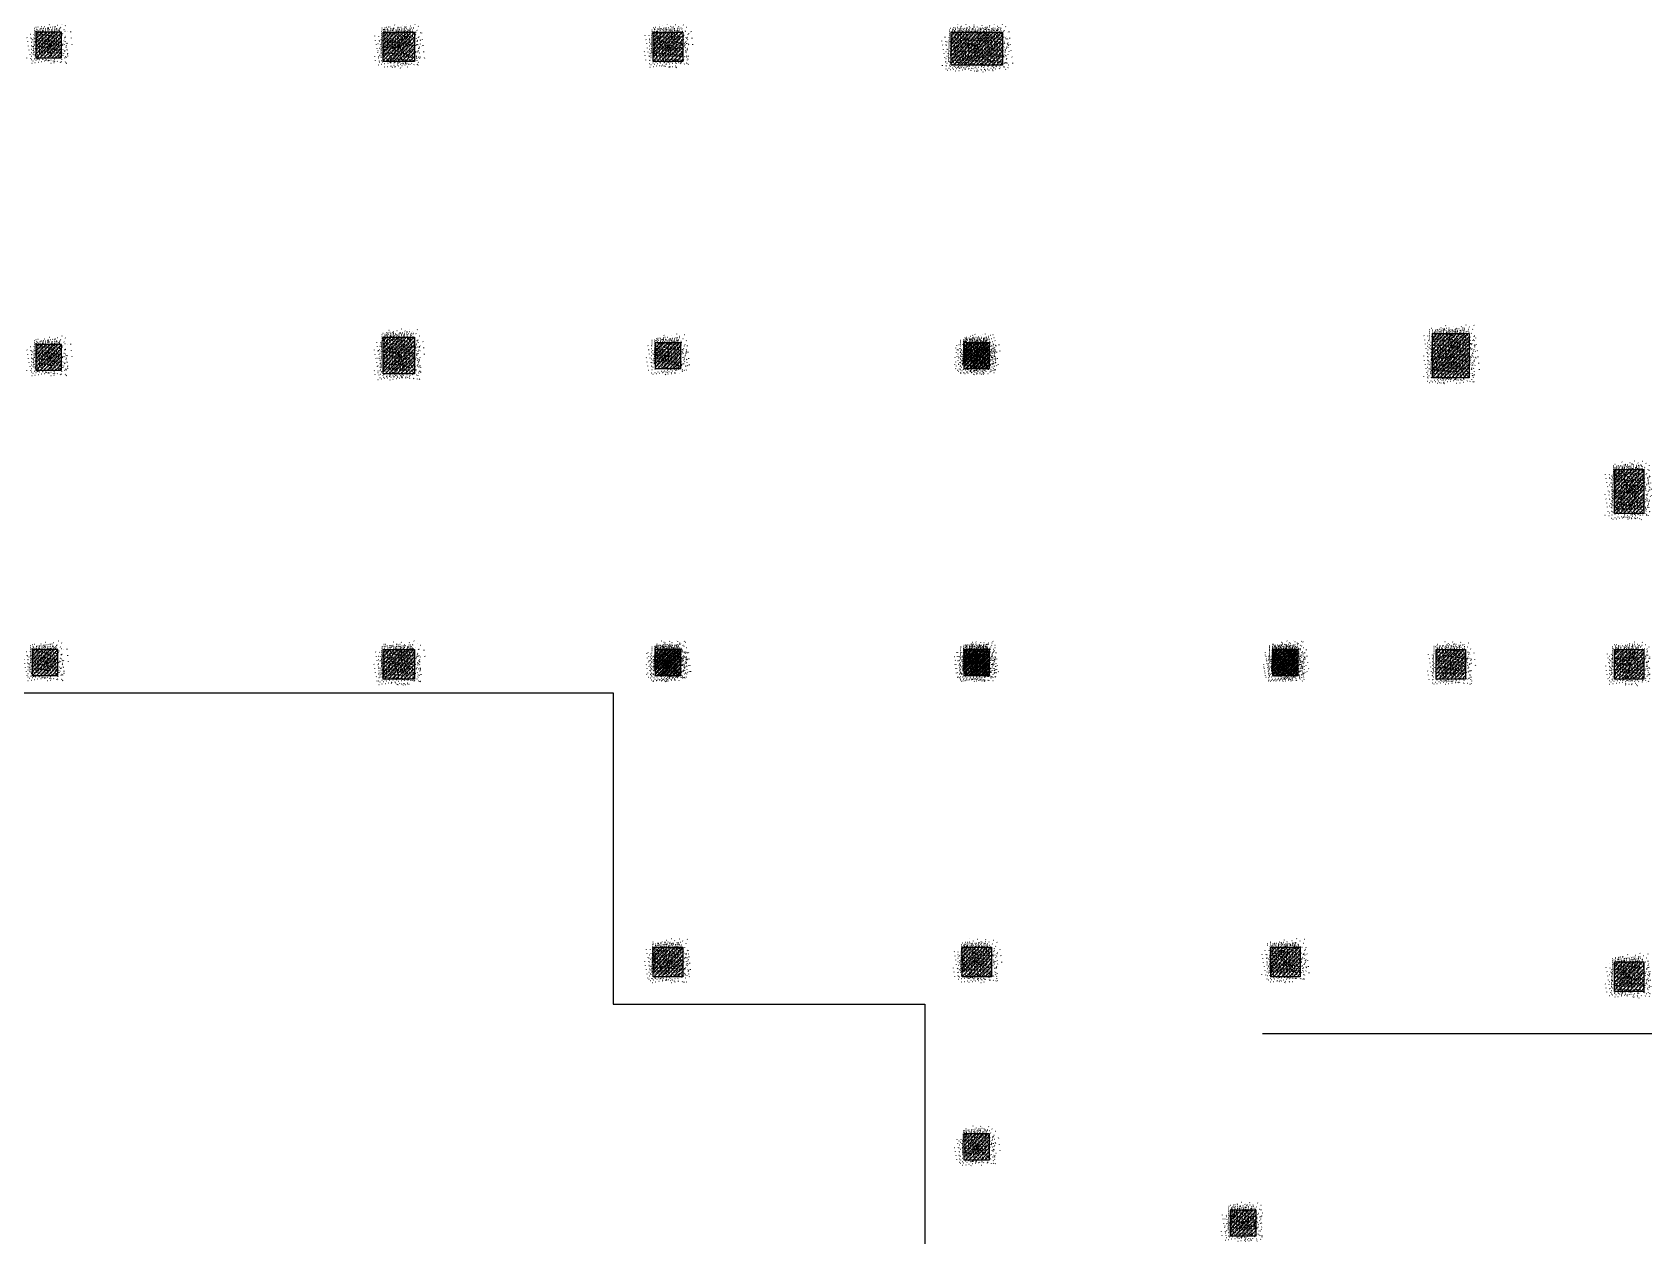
# Model space of a CAD drawing. Header units: inches. Extents: x 600420258 to 600616080, y 3473199424 to 3473292379.
# Drawn here: x 600422186 to 600466036, y 3473220268 to 3473253018 of the extents above; entities that cross this region are included whole.
import ezdxf
from ezdxf.xclip import XClip

# ---------------------------------------------------------------- set-up
doc = ezdxf.new("R2010")
doc.units = ezdxf.units.IN
doc.header["$MEASUREMENT"] = 0
doc.header["$XCLIPFRAME"] = 2
for name, color, linetype in [('SX-MALL-WALL-L-1F~2F$0$S-COLU', 30, 'Continuous'), ('SX-MALL-WALL-L-1F~2F$0$S-PATT-WALL', 83, 'Continuous'), ('SX-MALL-WALL-L-1F~2F$0$单形心', 4, 'Continuous')]:
    doc.layers.add(name, color=color, linetype=linetype)
pattern_1 = [(24.56816131876918, (600332848.5159376, 3473133887.589986), (-31.18316060756021, 68.21004687377882), []), (29.56816131876925, (600332848.5159376, 3473133887.589986), (97.53445422577846, -46.37920049590846), [11.24999999999976, -123.7499999999981]), (334.5681613187692, (600332848.5159376, 3473133887.589986), (19.8843977583576, 112.9961142864107), [8.999999999999757, -98.99999999999805]), (80.01956131876923, (600332856.6438087, 3473133883.725054), (117.4189029535321, 66.61682170576017), [9.5610285, -105.1713168]), (25.75236131876918, (600332858.9887226, 3473133915.702631), (141.3476152674957, -79.15081590010527), [16.87499999999999, -185.6249999999999]), (76.20376131876925, (600332870.7676862, 3473133909.106722), (182.3878362713222, 87.98253900728308), [14.3415432, -157.75695]), (330.7523613187692, (600332858.9887226, 3473133915.702631), (182.3877676118969, 87.98268144025063), [13.5, -148.4999999999999]), (0.5681613187692685, (600332870.4268485, 3473133903.438077), (62.82047321120105, -87.84980446922418), [11.25, -123.75]), (305.5681613187692, (600332870.4268485, 3473133903.438077), (72.17288940056437, 89.18848105901375), [8.999999999999998, -98.99999999999999]), (51.01956131876926, (600332875.6618834, 3473133896.117257), (134.9933625470349, 1.33857134020591), [9.5610285, -105.1713168]), (17.06816131876921, (600332848.5159376, 3473133887.589986), (19.14085714793764, 46.1558949392409), [0.7499999999999999, -97.79999999999998, 0.7499999999999999, -100.5, 0.7499999999999999, -99.37499999999999]), (347.0681613187692, (600332848.5159376, 3473133887.589986), (57.63084699394109, 41.66442757030211), [0.7499999999999999, -57.29999999999999, 0.7499999999999999, -95.54999999999998, 0.7499999999999999, -37.87499999999999]), (307.0681613187692, (600332817.170339, 3473133899.267141), (73.85474001336533, -31.12342331039777), [0.7499999999999849, -37.49999999999903, 0.7499999999999849, -116.9999999999981, 0.7499999999999849, -155.2499999999961]), (297.0681613187692, (600332803.1140169, 3473133904.503534), (87.2164167648191, -16.46683781742514), [0.7499999999999999, -48.74999999999999, 0.7499999999999999, -77.69999999999997, 0.7499999999999999, -110.25])]
pattern_2 = [(24.56816131876918, (600332865.970579, 3473133934.444394), (-31.18316060756021, 68.21004687377882), []), (29.56816131876925, (600332865.970579, 3473133934.444394), (97.53445422577846, -46.37920049590846), [11.24999999999975, -123.749999999998]), (334.5681613187692, (600332865.970579, 3473133934.444394), (19.8843977583576, 112.9961142864107), [8.999999999999755, -98.99999999999804]), (80.01956131876923, (600332874.0984502, 3473133930.579462), (117.4189029535321, 66.61682170576017), [9.5610285, -105.1713168]), (25.75236131876918, (600332876.443364, 3473133962.557038), (141.3476152674957, -79.15081590010527), [16.87499999999999, -185.6249999999999]), (76.20376131876925, (600332888.2223277, 3473133955.96113), (182.3878362713222, 87.98253900728308), [14.3415432, -157.75695]), (330.7523613187692, (600332876.443364, 3473133962.557038), (182.3877676118969, 87.98268144025063), [13.5, -148.4999999999999]), (0.5681613187692685, (600332887.88149, 3473133950.292485), (62.82047321120105, -87.84980446922418), [11.25, -123.75]), (305.5681613187692, (600332887.88149, 3473133950.292485), (72.17288940056437, 89.18848105901375), [8.999999999999998, -98.99999999999999]), (51.01956131876926, (600332893.1165248, 3473133942.971665), (134.9933625470349, 1.33857134020591), [9.5610285, -105.1713168]), (17.06816131876921, (600332865.970579, 3473133934.444394), (19.14085714793764, 46.1558949392409), [0.7499999999999999, -97.79999999999998, 0.7499999999999999, -100.5, 0.7499999999999999, -99.37499999999999]), (347.0681613187692, (600332865.970579, 3473133934.444394), (57.63084699394109, 41.66442757030211), [0.7499999999999999, -57.29999999999999, 0.7499999999999999, -95.54999999999998, 0.7499999999999999, -37.87499999999999]), (307.0681613187692, (600332834.6249804, 3473133946.121549), (73.85474001336533, -31.12342331039777), [0.7499999999999848, -37.49999999999903, 0.7499999999999848, -116.9999999999981, 0.7499999999999848, -155.2499999999961]), (297.0681613187692, (600332820.5686584, 3473133951.357942), (87.2164167648191, -16.46683781742514), [0.7499999999999999, -48.74999999999999, 0.7499999999999999, -77.69999999999997, 0.7499999999999999, -110.25])]
pattern_3 = [(24.56816131876918, (600332895.3703448, 3473133870.135345), (-31.18316060756021, 68.21004687377882), []), (29.56816131876925, (600332895.3703448, 3473133870.135345), (97.53445422577846, -46.37920049590846), [11.24999999999975, -123.749999999998]), (334.5681613187692, (600332895.3703448, 3473133870.135345), (19.8843977583576, 112.9961142864107), [8.999999999999755, -98.99999999999804]), (80.01956131876923, (600332903.4982159, 3473133866.270413), (117.4189029535321, 66.61682170576017), [9.5610285, -105.1713168]), (25.75236131876918, (600332905.8431298, 3473133898.247989), (141.3476152674957, -79.15081590010527), [16.87499999999999, -185.6249999999999]), (76.20376131876925, (600332917.6220934, 3473133891.652081), (182.3878362713222, 87.98253900728308), [14.3415432, -157.75695]), (330.7523613187692, (600332905.8431298, 3473133898.247989), (182.3877676118969, 87.98268144025063), [13.5, -148.4999999999999]), (0.5681613187692685, (600332917.2812557, 3473133885.983436), (62.82047321120105, -87.84980446922418), [11.25, -123.75]), (305.5681613187692, (600332917.2812557, 3473133885.983436), (72.17288940056437, 89.18848105901375), [8.999999999999998, -98.99999999999999]), (51.01956131876926, (600332922.5162905, 3473133878.662616), (134.9933625470349, 1.33857134020591), [9.5610285, -105.1713168]), (17.06816131876921, (600332895.3703448, 3473133870.135345), (19.14085714793764, 46.1558949392409), [0.7499999999999999, -97.79999999999998, 0.7499999999999999, -100.5, 0.7499999999999999, -99.37499999999999]), (347.0681613187692, (600332895.3703448, 3473133870.135345), (57.63084699394109, 41.66442757030211), [0.7499999999999999, -57.29999999999999, 0.7499999999999999, -95.54999999999998, 0.7499999999999999, -37.87499999999999]), (307.0681613187692, (600332864.0247462, 3473133881.8125), (73.85474001336533, -31.12342331039777), [0.7499999999999848, -37.49999999999903, 0.7499999999999848, -116.9999999999981, 0.7499999999999848, -155.2499999999961]), (297.0681613187692, (600332849.9684241, 3473133887.048892), (87.2164167648191, -16.46683781742514), [0.7499999999999999, -48.74999999999999, 0.7499999999999999, -77.69999999999997, 0.7499999999999999, -110.25])]

# ---------------------------------------------------------------- blocks, each defined once
blk = doc.blocks.new('SX-MALL-WALL-L-1F~2F$0$BANWANG_XINGXIN')
at = {"color": 0}
for points in [[(0.7071067811865476, 0.7071067811865475), (-0.7071067811865477, -0.7071067811865475)], [(-0.7071067811865475, 0.7071067811865476), (0.7071067811865474, -0.7071067811865477)]]:
    blk.add_lwpolyline(points, dxfattribs=at)
blk = doc.blocks.new('SX-MALL-WALL-L-1F~2F')
at = {"layer": 'SX-MALL-WALL-L-1F~2F$0$S-PATT-WALL'}
h = blk.add_hatch(dxfattribs=at)
h.set_pattern_fill('钢筋混凝土', color=256, scale=15, pattern_type=2)
h.set_pattern_definition([(24.56816131876918, (600325680.1677699, 3473114788.446432), (-31.18316060756021, 68.21004687377882), []), (29.56816131876925, (600325680.1677699, 3473114788.446432), (97.53445422577846, -46.37920049590846), [11.25, -123.75]), (334.5681613187692, (600325680.1677699, 3473114788.446432), (19.88439775835759, 112.9961142864107), [9, -99]), (80.01956131876923, (600325688.2956411, 3473114784.581499), (117.4189029535321, 66.61682170576017), [9.5610285, -105.1713168]), (25.75236131876919, (600325690.6405549, 3473114816.559076), (141.3476152674957, -79.15081590010527), [16.87499999999951, -185.624999999996]), (76.20376131876925, (600325702.4195186, 3473114809.963167), (182.3878362713222, 87.98253900728311), [14.3415432, -157.75695]), (330.7523613187692, (600325690.6405549, 3473114816.559076), (182.387767611897, 87.98268144025062), [13.49999999999975, -148.499999999996]), (0.5681613187692669, (600325702.0786809, 3473114804.294522), (62.82047321120105, -87.84980446922418), [11.25, -123.75]), (305.5681613187692, (600325702.0786809, 3473114804.294522), (72.17288940056439, 89.18848105901375), [9, -99]), (51.01956131876926, (600325707.3137156, 3473114796.973702), (134.9933625470349, 1.33857134020591), [9.5610285, -105.1713168]), (17.06816131876921, (600325680.1677699, 3473114788.446432), (19.14085714793764, 46.15589493924091), [0.75, -97.8, 0.75, -100.5, 0.75, -99.375]), (347.0681613187692, (600325680.1677699, 3473114788.446432), (57.63084699394109, 41.66442757030211), [0.75, -57.3, 0.75, -95.55, 0.75, -37.875]), (307.0681613187692, (600325648.8221714, 3473114800.123587), (73.85474001336534, -31.12342331039777), [0.75, -37.5, 0.75, -117, 0.75, -155.25]), (297.0681613187692, (600325634.7658492, 3473114805.359979), (87.2164167648191, -16.46683781742514), [0.75, -48.75, 0.75, -77.69999999999999, 0.75, -110.25])])
h.paths.add_polyline_path([(600250162.486529, 3473164370.421558), (600250406.8515111, 3473165026.383261), (600249750.8898083, 3473165270.748242), (600249506.5248262, 3473164614.78654)])
h = blk.add_hatch(dxfattribs=at)
h.set_pattern_fill('钢筋混凝土', color=256, scale=15, pattern_type=2)
h.set_pattern_definition(pattern_3)
h.paths.add_polyline_path([(600258606.3727956, 3473161971.820985), (600259402.8977205, 3473161675.092079), (600259123.6234541, 3473160925.421561), (600258327.0985316, 3473161222.15047)])
h = blk.add_hatch(dxfattribs=at)
h.set_pattern_fill('钢筋混凝土', color=256, scale=15, pattern_type=2)
h.set_pattern_definition(pattern_1)
h.paths.add_polyline_path([(600265493.9706742, 3473159405.988677), (600266243.6411911, 3473159126.714408), (600265964.3669257, 3473158377.04389), (600265214.6964078, 3473158656.318157)])
h = blk.add_hatch(dxfattribs=at)
h.set_pattern_fill('钢筋混凝土', color=256, scale=15, pattern_type=2)
h.set_pattern_definition([(24.56816131876918, (600322712.878689, 3473106823.197156), (-31.18316060756021, 68.21004687377882), []), (29.56816131876925, (600322712.878689, 3473106823.197156), (97.53445422577846, -46.37920049590846), [11.25, -123.75]), (334.5681613187692, (600322712.878689, 3473106823.197156), (19.88439775835759, 112.9961142864107), [9, -99]), (80.01956131876923, (600322721.0065602, 3473106819.332223), (117.4189029535321, 66.61682170576017), [9.5610285, -105.1713168]), (25.75236131876919, (600322723.351474, 3473106851.3098), (141.3476152674957, -79.15081590010527), [16.8749999999995, -185.624999999996]), (76.20376131876925, (600322735.1304377, 3473106844.713892), (182.3878362713222, 87.98253900728311), [14.3415432, -157.75695]), (330.7523613187692, (600322723.351474, 3473106851.3098), (182.387767611897, 87.98268144025062), [13.49999999999975, -148.499999999996]), (0.5681613187692669, (600322734.7896, 3473106839.045247), (62.82047321120105, -87.84980446922418), [11.25, -123.75]), (305.5681613187692, (600322734.7896, 3473106839.045247), (72.17288940056439, 89.18848105901375), [9, -99]), (51.01956131876926, (600322740.0246347, 3473106831.724426), (134.9933625470349, 1.33857134020591), [9.5610285, -105.1713168]), (17.06816131876921, (600322712.878689, 3473106823.197156), (19.14085714793764, 46.15589493924091), [0.75, -97.8, 0.75, -100.5, 0.75, -99.375]), (347.0681613187692, (600322712.878689, 3473106823.197156), (57.63084699394109, 41.66442757030211), [0.75, -57.3, 0.75, -95.55, 0.75, -37.875]), (307.0681613187692, (600322681.5330906, 3473106834.874311), (73.85474001336534, -31.12342331039777), [0.75, -37.5, 0.75, -117, 0.75, -155.25]), (297.0681613187692, (600322667.4767684, 3473106840.110703), (87.2164167648191, -16.46683781742514), [0.75, -48.75, 0.75, -77.69999999999999, 0.75, -110.25])])
h.paths.add_polyline_path([(600247195.1974481, 3473156405.172282), (600247439.5624303, 3473157061.133985), (600246783.6007274, 3473157305.498967), (600246539.2357453, 3473156649.537264)])
h = blk.add_hatch(dxfattribs=at)
h.set_pattern_fill('钢筋混凝土', color=256, scale=15, pattern_type=2)
h.set_pattern_definition(pattern_1)
h.paths.add_polyline_path([(600273084.3846642, 3473156578.336739), (600274396.3080747, 3473156089.606775), (600274082.1245263, 3473155246.227438), (600272770.2011168, 3473155734.957408)])
h = blk.add_hatch(dxfattribs=at)
h.set_pattern_fill('钢筋混凝土', color=256, scale=15, pattern_type=2)
h.set_pattern_definition(pattern_3)
h.paths.add_polyline_path([(600255708.902294, 3473154193.989367), (600256505.4272177, 3473153897.260461), (600256156.3343863, 3473152960.172311), (600255359.8094611, 3473153256.901217)])
h = blk.add_hatch(dxfattribs=at)
h.set_pattern_fill('钢筋混凝土', color=256, scale=15, pattern_type=2)
h.set_pattern_definition([(24.56816131876918, (600332848.5159376, 3473133887.589986), (-31.18316060756021, 68.21004687377882), []), (29.56816131876925, (600332848.5159376, 3473133887.589986), (97.53445422577846, -46.37920049590846), [11.25, -123.75]), (334.5681613187692, (600332848.5159376, 3473133887.589986), (19.88439775835759, 112.9961142864107), [9, -99]), (80.01956131876923, (600332856.6438087, 3473133883.725054), (117.4189029535321, 66.61682170576017), [9.5610285, -105.1713168]), (25.75236131876919, (600332858.9887226, 3473133915.702631), (141.3476152674957, -79.15081590010527), [16.87499999999951, -185.6249999999961]), (76.20376131876925, (600332870.7676862, 3473133909.106722), (182.3878362713222, 87.98253900728311), [14.3415432, -157.75695]), (330.7523613187692, (600332858.9887226, 3473133915.702631), (182.387767611897, 87.98268144025062), [13.49999999999976, -148.4999999999961]), (0.5681613187692669, (600332870.4268485, 3473133903.438077), (62.82047321120105, -87.84980446922418), [11.25, -123.75]), (305.5681613187692, (600332870.4268485, 3473133903.438077), (72.17288940056439, 89.18848105901375), [9, -99]), (51.01956131876926, (600332875.6618832, 3473133896.117257), (134.9933625470349, 1.33857134020591), [9.5610285, -105.1713168]), (17.06816131876921, (600332848.5159376, 3473133887.589986), (19.14085714793764, 46.15589493924091), [0.75, -97.8, 0.75, -100.5, 0.75, -99.375]), (347.0681613187692, (600332848.5159376, 3473133887.589986), (57.63084699394109, 41.66442757030211), [0.75, -57.3, 0.75, -95.55, 0.75, -37.875]), (307.0681613187692, (600332817.1703391, 3473133899.267141), (73.85474001336534, -31.12342331039777), [0.75, -37.5, 0.75, -117, 0.75, -155.25]), (297.0681613187692, (600332803.1140169, 3473133904.503534), (87.2164167648191, -16.46683781742514), [0.75, -48.75, 0.75, -77.69999999999999, 0.75, -110.25])])
h.paths.add_polyline_path([(600263002.5873635, 3473150569.812478), (600263246.9523455, 3473151225.774181), (600262590.9906427, 3473151470.139163), (600262346.6256607, 3473150814.177461)])
h = blk.add_hatch(dxfattribs=at)
h.set_pattern_fill('钢筋混凝土', color=256, scale=15, pattern_type=2)
h.set_pattern_definition(pattern_1)
h.paths.add_polyline_path([(600263002.5873632, 3473150569.812479), (600263246.9523455, 3473151225.774181), (600262590.9906425, 3473151470.139163), (600262346.6256605, 3473150814.177461)])
h = blk.add_hatch(dxfattribs=at)
h.set_pattern_fill('钢筋混凝土', color=256, scale=15, pattern_type=2)
h.set_pattern_definition([(24.56816131876918, (600319721.6993743, 3473099080.27482), (-31.18316060756021, 68.21004687377882), []), (29.56816131876925, (600319721.6993743, 3473099080.27482), (97.53445422577846, -46.37920049590846), [11.25, -123.75]), (334.5681613187692, (600319721.6993743, 3473099080.27482), (19.88439775835759, 112.9961142864107), [9, -99]), (80.01956131876923, (600319729.8272455, 3473099076.409888), (117.4189029535321, 66.61682170576017), [9.5610285, -105.1713168]), (25.75236131876919, (600319732.1721593, 3473099108.387465), (141.3476152674957, -79.15081590010527), [16.87499999999948, -185.6249999999958]), (76.20376131876925, (600319743.951123, 3473099101.791556), (182.3878362713222, 87.98253900728311), [14.3415432, -157.75695]), (330.7523613187692, (600319732.1721593, 3473099108.387465), (182.387767611897, 87.98268144025062), [13.49999999999974, -148.4999999999958]), (0.5681613187692669, (600319743.6102853, 3473099096.122911), (62.82047321120105, -87.84980446922418), [11.25, -123.75]), (305.5681613187692, (600319743.6102853, 3473099096.122911), (72.17288940056439, 89.18848105901375), [9, -99]), (51.01956131876926, (600319748.84532, 3473099088.802091), (134.9933625470349, 1.33857134020591), [9.5610285, -105.1713168]), (17.06816131876921, (600319721.6993743, 3473099080.27482), (19.14085714793764, 46.15589493924091), [0.75, -97.8, 0.75, -100.5, 0.75, -99.375]), (347.0681613187692, (600319721.6993743, 3473099080.27482), (57.63084699394109, 41.66442757030211), [0.75, -57.3, 0.75, -95.55, 0.75, -37.875]), (307.0681613187692, (600319690.3537759, 3473099091.951975), (73.85474001336534, -31.12342331039777), [0.75, -37.5, 0.75, -117, 0.75, -155.25]), (297.0681613187692, (600319676.2974536, 3473099097.188368), (87.2164167648191, -16.46683781742514), [0.75, -48.75, 0.75, -77.69999999999999, 0.75, -110.25])])
h.paths.add_polyline_path([(600244204.0181334, 3473148662.249947), (600244448.3831155, 3473149318.211649), (600243792.4214127, 3473149562.576631), (600243548.0564306, 3473148906.614928)])
h = blk.add_hatch(dxfattribs=at)
h.set_pattern_fill('钢筋混凝土', color=256, scale=15, pattern_type=2)
h.set_pattern_definition([(24.56816131876918, (600340720.0563707, 3473130955.2102), (-31.18316060756021, 68.21004687377882), []), (29.56816131876925, (600340720.0563707, 3473130955.2102), (97.53445422577846, -46.37920049590846), [11.25, -123.75]), (334.5681613187692, (600340720.0563707, 3473130955.2102), (19.88439775835759, 112.9961142864107), [9, -99]), (80.01956131876923, (600340728.1842419, 3473130951.345267), (117.4189029535321, 66.61682170576017), [9.5610285, -105.1713168]), (25.75236131876919, (600340730.5291557, 3473130983.322844), (141.3476152674957, -79.15081590010527), [16.87499999999951, -185.6249999999961]), (76.20376131876925, (600340742.3081194, 3473130976.726935), (182.3878362713222, 87.98253900728311), [14.3415432, -157.75695]), (330.7523613187692, (600340730.5291557, 3473130983.322844), (182.387767611897, 87.98268144025062), [13.49999999999975, -148.4999999999961]), (0.5681613187692669, (600340741.9672817, 3473130971.05829), (62.82047321120105, -87.84980446922418), [11.25, -123.75]), (305.5681613187692, (600340741.9672817, 3473130971.05829), (72.17288940056439, 89.18848105901375), [9, -99]), (51.01956131876926, (600340747.2023164, 3473130963.73747), (134.9933625470349, 1.33857134020591), [9.5610285, -105.1713168]), (17.06816131876921, (600340720.0563707, 3473130955.2102), (19.14085714793764, 46.15589493924091), [0.75, -97.8, 0.75, -100.5, 0.75, -99.375]), (347.0681613187692, (600340720.0563707, 3473130955.2102), (57.63084699394109, 41.66442757030211), [0.75, -57.3, 0.75, -95.55, 0.75, -37.875]), (307.0681613187692, (600340688.7107723, 3473130966.887355), (73.85474001336534, -31.12342331039777), [0.75, -37.5, 0.75, -117, 0.75, -155.25]), (297.0681613187692, (600340674.65445, 3473130972.123747), (87.2164167648191, -16.46683781742514), [0.75, -48.75, 0.75, -77.69999999999999, 0.75, -110.25])])
h.paths.add_polyline_path([(600270874.1277966, 3473147637.432692), (600271118.4927787, 3473148293.394394), (600270462.5310758, 3473148537.759377), (600270218.1660938, 3473147881.797674)])
h = blk.add_hatch(dxfattribs=at)
h.set_pattern_fill('钢筋混凝土', color=256, scale=15, pattern_type=2)
h.set_pattern_definition(pattern_1)
h.paths.add_polyline_path([(600270874.1277965, 3473147637.432692), (600271118.4927785, 3473148293.394395), (600270462.5310757, 3473148537.759377), (600270218.1660938, 3473147881.797675)])
h = blk.add_hatch(dxfattribs=at)
h.set_pattern_fill('钢筋混凝土', color=256, scale=15, pattern_type=2)
h.set_pattern_definition(pattern_3)
h.paths.add_polyline_path([(600252741.6132224, 3473146228.740119), (600253538.1381475, 3473145932.011212), (600253258.8638834, 3473145182.340698), (600252462.3389586, 3473145479.069605)])
h = blk.add_hatch(dxfattribs=at)
h.set_pattern_fill('钢筋混凝土', color=256, scale=15, pattern_type=2)
h.set_pattern_definition([(24.56816131876918, (600332942.2247643, 3473133852.680698), (-31.18316060756021, 68.21004687377882), []), (29.56816131876925, (600332942.2247643, 3473133852.680698), (97.53445422577846, -46.37920049590846), [11.24999999999975, -123.749999999998]), (334.5681613187692, (600332942.2247643, 3473133852.680698), (19.8843977583576, 112.9961142864107), [8.999999999999755, -98.99999999999804]), (80.01956131876923, (600332950.3526355, 3473133848.815766), (117.4189029535321, 66.61682170576017), [9.5610285, -105.1713168]), (25.75236131876918, (600332952.6975493, 3473133880.793343), (141.3476152674957, -79.15081590010527), [16.87499999999999, -185.6249999999999]), (76.20376131876925, (600332964.476513, 3473133874.197434), (182.3878362713222, 87.98253900728308), [14.3415432, -157.75695]), (330.7523613187692, (600332952.6975493, 3473133880.793343), (182.3877676118969, 87.98268144025063), [13.5, -148.4999999999999]), (0.5681613187692685, (600332964.1356753, 3473133868.528789), (62.82047321120105, -87.84980446922418), [11.25, -123.75]), (305.5681613187692, (600332964.1356753, 3473133868.528789), (72.17288940056437, 89.18848105901375), [8.999999999999998, -98.99999999999999]), (51.01956131876926, (600332969.3707101, 3473133861.207969), (134.9933625470349, 1.33857134020591), [9.5610285, -105.1713168]), (17.06816131876921, (600332942.2247643, 3473133852.680698), (19.14085714793764, 46.1558949392409), [0.7499999999999999, -97.79999999999998, 0.7499999999999999, -100.5, 0.7499999999999999, -99.37499999999999]), (347.0681613187692, (600332942.2247643, 3473133852.680698), (57.63084699394109, 41.66442757030211), [0.7499999999999999, -57.29999999999999, 0.7499999999999999, -95.54999999999998, 0.7499999999999999, -37.87499999999999]), (307.0681613187692, (600332910.8791658, 3473133864.357853), (73.85474001336533, -31.12342331039777), [0.7499999999999848, -37.49999999999903, 0.7499999999999848, -116.9999999999981, 0.7499999999999848, -155.2499999999961]), (297.0681613187692, (600332896.8228437, 3473133869.594246), (87.2164167648191, -16.46683781742514), [0.7499999999999999, -48.74999999999999, 0.7499999999999999, -77.69999999999997, 0.7499999999999999, -110.25])])
h.paths.add_polyline_path([(600282497.6781685, 3473144321.097845), (600283434.7663133, 3473143972.005015), (600283015.8549132, 3473142847.499228), (600282078.7667681, 3473143196.59206)])
h = blk.add_hatch(dxfattribs=at)
h.set_pattern_fill('钢筋混凝土', color=256, scale=15, pattern_type=2)
h.set_pattern_definition([(24.56816131876918, (600329933.5907928, 3473126062.903961), (-31.18316060756021, 68.21004687377882), []), (29.56816131876925, (600329933.5907928, 3473126062.903961), (97.53445422577846, -46.37920049590846), [11.25, -123.75]), (334.5681613187692, (600329933.5907928, 3473126062.903961), (19.88439775835759, 112.9961142864107), [9, -99]), (80.01956131876923, (600329941.7186639, 3473126059.039028), (117.4189029535321, 66.61682170576017), [9.5610285, -105.1713168]), (25.75236131876919, (600329944.0635778, 3473126091.016605), (141.3476152674957, -79.15081590010527), [16.87499999999951, -185.624999999996]), (76.20376131876925, (600329955.8425415, 3473126084.420696), (182.3878362713222, 87.98253900728311), [14.3415432, -157.75695]), (330.7523613187692, (600329944.0635778, 3473126091.016605), (182.387767611897, 87.98268144025062), [13.49999999999975, -148.499999999996]), (0.5681613187692669, (600329955.5017037, 3473126078.752051), (62.82047321120105, -87.84980446922418), [11.25, -123.75]), (305.5681613187692, (600329955.5017037, 3473126078.752051), (72.17288940056439, 89.18848105901375), [9, -99]), (51.01956131876926, (600329960.7367384, 3473126071.431231), (134.9933625470349, 1.33857134020591), [9.5610285, -105.1713168]), (17.06816131876921, (600329933.5907928, 3473126062.903961), (19.14085714793764, 46.15589493924091), [0.75, -97.8, 0.75, -100.5, 0.75, -99.375]), (347.0681613187692, (600329933.5907928, 3473126062.903961), (57.63084699394109, 41.66442757030211), [0.75, -57.3, 0.75, -95.55, 0.75, -37.875]), (307.0681613187692, (600329902.2451943, 3473126074.581116), (73.85474001336534, -31.12342331039777), [0.75, -37.5, 0.75, -117, 0.75, -155.25]), (297.0681613187692, (600329888.1888721, 3473126079.817508), (87.2164167648191, -16.46683781742514), [0.75, -48.75, 0.75, -77.69999999999999, 0.75, -110.25])])
h.paths.add_polyline_path([(600260087.6622187, 3473142745.126452), (600260332.0272007, 3473143401.088155), (600259676.0654979, 3473143645.453137), (600259431.7005159, 3473142989.491435)])
h = blk.add_hatch(dxfattribs=at)
h.set_pattern_fill('钢筋混凝土', color=256, scale=15, pattern_type=2)
h.set_pattern_definition([(24.56816131876918, (600332865.970579, 3473133934.444394), (-31.18316060756021, 68.21004687377882), []), (29.56816131876925, (600332865.970579, 3473133934.444394), (97.53445422577846, -46.37920049590846), [11.24999999999975, -123.749999999998]), (334.5681613187692, (600332865.970579, 3473133934.444394), (19.8843977583576, 112.9961142864107), [8.999999999999755, -98.99999999999804]), (80.01956131876923, (600332874.0984502, 3473133930.579462), (117.4189029535321, 66.61682170576017), [9.5610285, -105.1713168]), (25.75236131876918, (600332876.443364, 3473133962.557038), (141.3476152674957, -79.15081590010527), [16.87499999999999, -185.6249999999999]), (76.20376131876925, (600332888.2223277, 3473133955.96113), (182.3878362713222, 87.98253900728308), [14.3415432, -157.75695]), (330.7523613187692, (600332876.443364, 3473133962.557038), (182.3877676118969, 87.98268144025063), [13.5, -148.4999999999999]), (0.5681613187692685, (600332887.88149, 3473133950.292484), (62.82047321120105, -87.84980446922418), [11.25, -123.75]), (305.5681613187692, (600332887.88149, 3473133950.292484), (72.17288940056437, 89.18848105901375), [8.999999999999998, -98.99999999999999]), (51.01956131876926, (600332893.1165248, 3473133942.971664), (134.9933625470349, 1.33857134020591), [9.5610285, -105.1713168]), (17.06816131876921, (600332865.970579, 3473133934.444394), (19.14085714793764, 46.1558949392409), [0.7499999999999999, -97.79999999999998, 0.7499999999999999, -100.5, 0.7499999999999999, -99.37499999999999]), (347.0681613187692, (600332865.970579, 3473133934.444394), (57.63084699394109, 41.66442757030211), [0.7499999999999999, -57.29999999999999, 0.7499999999999999, -95.54999999999998, 0.7499999999999999, -37.87499999999999]), (307.0681613187692, (600332834.6249804, 3473133946.121549), (73.85474001336533, -31.12342331039777), [0.7499999999999848, -37.49999999999903, 0.7499999999999848, -116.9999999999981, 0.7499999999999848, -155.2499999999961]), (297.0681613187692, (600332820.5686584, 3473133951.357941), (87.2164167648191, -16.46683781742514), [0.7499999999999999, -48.74999999999999, 0.7499999999999999, -77.69999999999997, 0.7499999999999999, -110.25])])
h.paths.add_polyline_path([(600260087.6622186, 3473142745.126452), (600260332.0272007, 3473143401.088155), (600259676.065498, 3473143645.453138), (600259431.7005157, 3473142989.491435)])
h = blk.add_hatch(dxfattribs=at)
h.set_pattern_fill('钢筋混凝土', color=256, scale=15, pattern_type=2)
h.set_pattern_definition([(24.56816131876918, (600337805.1312261, 3473123130.524175), (-31.18316060756021, 68.21004687377882), []), (29.56816131876925, (600337805.1312261, 3473123130.524175), (97.53445422577846, -46.37920049590846), [11.25, -123.75]), (334.5681613187692, (600337805.1312261, 3473123130.524175), (19.88439775835759, 112.9961142864107), [9, -99]), (80.01956131876923, (600337813.2590972, 3473123126.659243), (117.4189029535321, 66.61682170576017), [9.5610285, -105.1713168]), (25.75236131876919, (600337815.604011, 3473123158.636819), (141.3476152674957, -79.15081590010527), [16.87499999999951, -185.624999999996]), (76.20376131876925, (600337827.3829747, 3473123152.040911), (182.3878362713222, 87.98253900728311), [14.3415432, -157.75695]), (330.7523613187692, (600337815.604011, 3473123158.636819), (182.387767611897, 87.98268144025062), [13.49999999999975, -148.499999999996]), (0.5681613187692669, (600337827.042137, 3473123146.372266), (62.82047321120105, -87.84980446922418), [11.25, -123.75]), (305.5681613187692, (600337827.042137, 3473123146.372266), (72.17288940056439, 89.18848105901375), [9, -99]), (51.01956131876926, (600337832.2771717, 3473123139.051445), (134.9933625470349, 1.33857134020591), [9.5610285, -105.1713168]), (17.06816131876921, (600337805.1312261, 3473123130.524175), (19.14085714793764, 46.15589493924091), [0.75, -97.8, 0.75, -100.5, 0.75, -99.375]), (347.0681613187692, (600337805.1312261, 3473123130.524175), (57.63084699394109, 41.66442757030211), [0.75, -57.3, 0.75, -95.55, 0.75, -37.875]), (307.0681613187692, (600337773.7856276, 3473123142.20133), (73.85474001336534, -31.12342331039777), [0.75, -37.5, 0.75, -117, 0.75, -155.25]), (297.0681613187692, (600337759.7293054, 3473123147.437723), (87.2164167648191, -16.46683781742514), [0.75, -48.75, 0.75, -77.69999999999999, 0.75, -110.25])])
h.paths.add_polyline_path([(600267959.202652, 3473139812.746667), (600268203.567634, 3473140468.70837), (600267547.6059312, 3473140713.073352), (600267303.2409492, 3473140057.11165)])
h = blk.add_hatch(dxfattribs=at)
h.set_pattern_fill('钢筋混凝土', color=256, scale=15, pattern_type=2)
h.set_pattern_definition(pattern_2)
h.paths.add_polyline_path([(600267959.2026517, 3473139812.746667), (600268203.5676341, 3473140468.70837), (600267547.6059312, 3473140713.073352), (600267303.2409492, 3473140057.11165)])
h = blk.add_hatch(dxfattribs=at)
h.set_pattern_fill('钢筋混凝土', color=256, scale=15, pattern_type=2)
h.set_pattern_definition(pattern_1)
h.paths.add_polyline_path([(600285844.6210215, 3473139125.862175), (600286594.2915387, 3473138846.587914), (600286175.3801407, 3473137722.082134), (600285425.7096236, 3473138001.356397)])
h = blk.add_hatch(dxfattribs=at)
h.set_pattern_fill('钢筋混凝土', color=256, scale=15, pattern_type=2)
h.set_pattern_definition([(24.56816131876918, (600345676.6716596, 3473120198.144389), (-31.18316060756021, 68.21004687377882), []), (29.56816131876925, (600345676.6716596, 3473120198.144389), (97.53445422577846, -46.37920049590846), [11.25, -123.75]), (334.5681613187692, (600345676.6716596, 3473120198.144389), (19.88439775835759, 112.9961142864107), [9, -99]), (80.01956131876923, (600345684.7995307, 3473120194.279456), (117.4189029535321, 66.61682170576017), [9.5610285, -105.1713168]), (25.75236131876919, (600345687.1444446, 3473120226.257033), (141.3476152674957, -79.15081590010527), [16.8749999999995, -185.624999999996]), (76.20376131876925, (600345698.9234083, 3473120219.661124), (182.3878362713222, 87.98253900728311), [14.3415432, -157.75695]), (330.7523613187692, (600345687.1444446, 3473120226.257033), (182.387767611897, 87.98268144025062), [13.49999999999975, -148.499999999996]), (0.5681613187692669, (600345698.5825706, 3473120213.992479), (62.82047321120105, -87.84980446922418), [11.25, -123.75]), (305.5681613187692, (600345698.5825706, 3473120213.992479), (72.17288940056439, 89.18848105901375), [9, -99]), (51.01956131876926, (600345703.8176053, 3473120206.671659), (134.9933625470349, 1.33857134020591), [9.5610285, -105.1713168]), (17.06816131876921, (600345676.6716596, 3473120198.144389), (19.14085714793764, 46.15589493924091), [0.75, -97.8, 0.75, -100.5, 0.75, -99.375]), (347.0681613187692, (600345676.6716596, 3473120198.144389), (57.63084699394109, 41.66442757030211), [0.75, -57.3, 0.75, -95.55, 0.75, -37.875]), (307.0681613187692, (600345645.3260611, 3473120209.821544), (73.85474001336534, -31.12342331039777), [0.75, -37.5, 0.75, -117, 0.75, -155.25]), (297.0681613187692, (600345631.2697389, 3473120215.057936), (87.2164167648191, -16.46683781742514), [0.75, -48.75, 0.75, -77.69999999999999, 0.75, -110.25])])
h.paths.add_polyline_path([(600275830.7430855, 3473136880.36688), (600276075.1080675, 3473137536.328583), (600275419.1463647, 3473137780.693565), (600275174.7813827, 3473137124.731863)])
h = blk.add_hatch(dxfattribs=at)
h.set_pattern_fill('钢筋混凝土', color=256, scale=15, pattern_type=2)
h.set_pattern_definition(pattern_2)
h.paths.add_polyline_path([(600275830.7430855, 3473136880.366881), (600276075.1080673, 3473137536.328583), (600275419.1463648, 3473137780.693566), (600275174.7813826, 3473137124.731863)])
h = blk.add_hatch(dxfattribs=at)
h.set_pattern_fill('钢筋混凝土', color=256, scale=15, pattern_type=2)
h.set_pattern_definition(pattern_1)
h.paths.add_polyline_path([(600279589.188629, 3473136227.230491), (600280338.8591461, 3473135947.956228), (600280059.5848802, 3473135198.285707), (600279309.9143642, 3473135477.559973)])
h = blk.add_hatch(dxfattribs=at)
h.set_pattern_fill('钢筋混凝土', color=256, scale=15, pattern_type=2)
h.set_pattern_definition(pattern_1)
h.paths.add_polyline_path([(600256801.5591646, 3473136072.493821), (600257551.2296816, 3473135793.219552), (600257271.9554162, 3473135043.549037), (600256522.2849003, 3473135322.823303)])
h = blk.add_hatch(dxfattribs=at)
h.set_pattern_fill('钢筋混凝土', color=256, scale=15, pattern_type=2)
h.set_pattern_definition(pattern_1)
h.paths.add_polyline_path([(600284134.0661453, 3473134534.130258), (600284883.7366624, 3473134254.855993), (600284604.4623955, 3473133505.185473), (600283854.7918799, 3473133784.45974)])
h = blk.add_hatch(dxfattribs=at)
h.set_pattern_fill('钢筋混凝土', color=256, scale=15, pattern_type=2)
h.set_pattern_definition(pattern_1)
h.paths.add_polyline_path([(600264673.0995865, 3473133140.114002), (600265422.7701045, 3473132860.839739), (600265143.49584, 3473132111.169221), (600264393.8253235, 3473132390.443487)])
h = blk.add_hatch(dxfattribs=at)
h.set_pattern_fill('钢筋混凝土', color=256, scale=15, pattern_type=2)
h.set_pattern_definition(pattern_1)
h.paths.add_polyline_path([(600272544.515609, 3473130207.780597), (600273294.186127, 3473129928.506333), (600273014.911862, 3473129178.835817), (600272265.2413446, 3473129458.110077)])
h = blk.add_hatch(dxfattribs=at)
h.set_pattern_fill('钢筋混凝土', color=256, scale=15, pattern_type=2)
h.set_pattern_definition([(24.56816131876918, (600332813.6066548, 3473133793.88117), (-31.18316060756021, 68.21004687377882), []), (29.56816131876925, (600332813.6066548, 3473133793.88117), (97.53445422577846, -46.37920049590846), [11.25, -123.75]), (334.5681613187692, (600332813.6066548, 3473133793.88117), (19.88439775835759, 112.9961142864107), [9, -99]), (80.01956131876923, (600332821.7345259, 3473133790.016238), (117.4189029535321, 66.61682170576017), [9.5610285, -105.1713168]), (25.75236131876919, (600332824.0794398, 3473133821.993814), (141.3476152674957, -79.15081590010527), [16.87499999999949, -185.6249999999959]), (76.20376131876925, (600332835.8584034, 3473133815.397906), (182.3878362713222, 87.98253900728311), [14.3415432, -157.75695]), (330.7523613187692, (600332824.0794398, 3473133821.993814), (182.387767611897, 87.98268144025062), [13.49999999999974, -148.4999999999959]), (0.5681613187692669, (600332835.5175657, 3473133809.729261), (62.82047321120105, -87.84980446922418), [11.25, -123.75]), (305.5681613187692, (600332835.5175657, 3473133809.729261), (72.17288940056439, 89.18848105901375), [9, -99]), (51.01956131876926, (600332840.7526004, 3473133802.408441), (134.9933625470349, 1.33857134020591), [9.5610285, -105.1713168]), (17.06816131876921, (600332813.6066548, 3473133793.88117), (19.14085714793764, 46.15589493924091), [0.75, -97.8, 0.75, -100.5, 0.75, -99.375]), (347.0681613187692, (600332813.6066548, 3473133793.88117), (57.63084699394109, 41.66442757030211), [0.75, -57.3, 0.75, -95.55, 0.75, -37.875]), (307.0681613187692, (600332782.2610563, 3473133805.558325), (73.85474001336534, -31.12342331039777), [0.75, -37.5, 0.75, -117, 0.75, -155.25]), (297.0681613187692, (600332768.2047341, 3473133810.794718), (87.2164167648191, -16.46683781742514), [0.75, -48.75, 0.75, -77.69999999999999, 0.75, -110.25])])
h.paths.add_polyline_path([(600263358.0994669, 3473127461.764728), (600263602.464449, 3473128117.72643), (600262946.5027462, 3473128362.091412), (600262702.1377641, 3473127706.129709)])
h = blk.add_hatch(dxfattribs=at)
h.set_pattern_fill('钢筋混凝土', color=256, scale=15, pattern_type=2)
h.set_pattern_definition([(24.56816131876918, (600332813.6066543, 3473133793.881172), (-31.18316060756021, 68.21004687377882), []), (29.56816131876925, (600332813.6066543, 3473133793.881172), (97.53445422577846, -46.37920049590846), [11.24999999999975, -123.749999999998]), (334.5681613187692, (600332813.6066543, 3473133793.881172), (19.8843977583576, 112.9961142864107), [8.999999999999755, -98.99999999999804]), (80.01956131876923, (600332821.7345254, 3473133790.01624), (117.4189029535321, 66.61682170576017), [9.5610285, -105.1713168]), (25.75236131876918, (600332824.0794393, 3473133821.993816), (141.3476152674957, -79.15081590010527), [16.87499999999999, -185.6249999999999]), (76.20376131876925, (600332835.858403, 3473133815.397908), (182.3878362713222, 87.98253900728308), [14.3415432, -157.75695]), (330.7523613187692, (600332824.0794393, 3473133821.993816), (182.3877676118969, 87.98268144025063), [13.5, -148.4999999999999]), (0.5681613187692685, (600332835.5175653, 3473133809.729262), (62.82047321120105, -87.84980446922418), [11.25, -123.75]), (305.5681613187692, (600332835.5175653, 3473133809.729262), (72.17288940056437, 89.18848105901375), [8.999999999999998, -98.99999999999999]), (51.01956131876926, (600332840.7526001, 3473133802.408442), (134.9933625470349, 1.33857134020591), [9.5610285, -105.1713168]), (17.06816131876921, (600332813.6066543, 3473133793.881172), (19.14085714793764, 46.1558949392409), [0.7499999999999999, -97.79999999999998, 0.7499999999999999, -100.5, 0.7499999999999999, -99.37499999999999]), (347.0681613187692, (600332813.6066543, 3473133793.881172), (57.63084699394109, 41.66442757030211), [0.7499999999999999, -57.29999999999999, 0.7499999999999999, -95.54999999999998, 0.7499999999999999, -37.87499999999999]), (307.0681613187692, (600332782.2610557, 3473133805.558327), (73.85474001336533, -31.12342331039777), [0.7499999999999848, -37.49999999999903, 0.7499999999999848, -116.9999999999981, 0.7499999999999848, -155.2499999999961]), (297.0681613187692, (600332768.2047336, 3473133810.794719), (87.2164167648191, -16.46683781742514), [0.7499999999999999, -48.74999999999999, 0.7499999999999999, -77.69999999999997, 0.7499999999999999, -110.25])])
h.paths.add_polyline_path([(600281166.7770756, 3473126568.881006), (600281916.4475925, 3473126289.606742), (600281637.1733268, 3473125539.936225), (600280887.502809, 3473125819.210492)])
h = blk.add_hatch(dxfattribs=at)
h.set_pattern_fill('钢筋混凝土', color=256, scale=15, pattern_type=2)
h.set_pattern_definition([(24.56816131876918, (600331782.8096931, 3473134177.883287), (-31.18316060756021, 68.21004687377882), []), (29.56816131876925, (600331782.8096931, 3473134177.883287), (97.53445422577846, -46.37920049590846), [11.25, -123.75]), (334.5681613187692, (600331782.8096931, 3473134177.883287), (19.88439775835759, 112.9961142864107), [9, -99]), (80.01956131876923, (600331790.9375643, 3473134174.018355), (117.4189029535321, 66.61682170576017), [9.5610285, -105.1713168]), (25.75236131876919, (600331793.2824781, 3473134205.995932), (141.3476152674957, -79.15081590010527), [16.87499999999951, -185.624999999996]), (76.20376131876925, (600331805.0614418, 3473134199.400023), (182.3878362713222, 87.98253900728311), [14.3415432, -157.75695]), (330.7523613187692, (600331793.2824781, 3473134205.995932), (182.387767611897, 87.98268144025062), [13.49999999999975, -148.499999999996]), (0.5681613187692669, (600331804.7206041, 3473134193.731378), (62.82047321120105, -87.84980446922418), [11.25, -123.75]), (305.5681613187692, (600331804.7206041, 3473134193.731378), (72.17288940056439, 89.18848105901375), [9, -99]), (51.01956131876926, (600331809.9556388, 3473134186.410558), (134.9933625470349, 1.33857134020591), [9.5610285, -105.1713168]), (17.06816131876921, (600331782.8096931, 3473134177.883287), (19.14085714793764, 46.15589493924091), [0.75, -97.8, 0.75, -100.5, 0.75, -99.375]), (347.0681613187692, (600331782.8096931, 3473134177.883287), (57.63084699394109, 41.66442757030211), [0.75, -57.3, 0.75, -95.55, 0.75, -37.875]), (307.0681613187692, (600331751.4640946, 3473134189.560442), (73.85474001336534, -31.12342331039777), [0.75, -37.5, 0.75, -117, 0.75, -155.25]), (297.0681613187692, (600331737.4077724, 3473134194.796835), (87.2164167648191, -16.46683781742514), [0.75, -48.75, 0.75, -77.69999999999999, 0.75, -110.25])])
h.paths.add_polyline_path([(600269429.4414728, 3473122991.270838), (600269673.8064548, 3473123647.232541), (600269017.844752, 3473123891.597523), (600268773.4797698, 3473123235.63582)])
at = {"layer": 'SX-MALL-WALL-L-1F~2F$0$S-COLU'}
for points in [[(600250162.486529, 3473164370.421558), (600250406.8515111, 3473165026.383261), (600249750.8898083, 3473165270.748242), (600249506.5248262, 3473164614.78654)], [(600258606.3727956, 3473161971.820985), (600259402.8977205, 3473161675.092079), (600259123.6234541, 3473160925.421561), (600258327.0985316, 3473161222.15047)], [(600265493.9706742, 3473159405.988677), (600266243.6411911, 3473159126.714408), (600265964.3669257, 3473158377.04389), (600265214.6964078, 3473158656.318157)], [(600247195.1974481, 3473156405.172282), (600247439.5624303, 3473157061.133985), (600246783.6007274, 3473157305.498967), (600246539.2357453, 3473156649.537264)], [(600273084.3846642, 3473156578.336739), (600274396.3080747, 3473156089.606775), (600274082.1245263, 3473155246.227438), (600272770.2011168, 3473155734.957408)], [(600255708.902294, 3473154193.989367), (600256505.4272177, 3473153897.260461), (600256156.3343863, 3473152960.172311), (600255359.8094611, 3473153256.901217)], [(600263002.5873635, 3473150569.812478), (600263246.9523455, 3473151225.774181), (600262590.9906427, 3473151470.139163), (600262346.6256607, 3473150814.177461)], [(600244204.0181334, 3473148662.249947), (600244448.3831155, 3473149318.211649), (600243792.4214127, 3473149562.576631), (600243548.0564306, 3473148906.614928)], [(600270874.1277966, 3473147637.432692), (600271118.4927787, 3473148293.394394), (600270462.5310758, 3473148537.759377), (600270218.1660938, 3473147881.797674)], [(600252741.6132224, 3473146228.740119), (600253538.1381475, 3473145932.011212), (600253258.8638834, 3473145182.340698), (600252462.3389586, 3473145479.069605)], [(600282497.6781685, 3473144321.097845), (600283434.7663133, 3473143972.005015), (600283015.8549132, 3473142847.499228), (600282078.7667681, 3473143196.59206)], [(600260087.6622187, 3473142745.126452), (600260332.0272007, 3473143401.088155), (600259676.0654979, 3473143645.453137), (600259431.7005159, 3473142989.491435)], [(600267959.202652, 3473139812.746667), (600268203.567634, 3473140468.70837), (600267547.6059312, 3473140713.073352), (600267303.2409492, 3473140057.11165)], [(600285844.6210215, 3473139125.862175), (600286594.2915387, 3473138846.587914), (600286175.3801407, 3473137722.082134), (600285425.7096236, 3473138001.356397)], [(600275830.7430855, 3473136880.36688), (600276075.1080675, 3473137536.328583), (600275419.1463647, 3473137780.693565), (600275174.7813827, 3473137124.731863)], [(600279589.188629, 3473136227.230491), (600280338.8591461, 3473135947.956228), (600280059.5848802, 3473135198.285707), (600279309.9143642, 3473135477.559973)], [(600256801.5591646, 3473136072.493821), (600257551.2296816, 3473135793.219552), (600257271.9554162, 3473135043.549037), (600256522.2849003, 3473135322.823303)], [(600284134.0661453, 3473134534.130258), (600284883.7366624, 3473134254.855993), (600284604.4623955, 3473133505.185473), (600283854.7918799, 3473133784.45974)], [(600264673.0995865, 3473133140.114002), (600265422.7701045, 3473132860.839739), (600265143.49584, 3473132111.169221), (600264393.8253235, 3473132390.443487)], [(600272544.515609, 3473130207.780597), (600273294.186127, 3473129928.506333), (600273014.911862, 3473129178.835817), (600272265.2413446, 3473129458.110077)], [(600263358.0994669, 3473127461.764728), (600263602.464449, 3473128117.72643), (600262946.5027462, 3473128362.091412), (600262702.1377641, 3473127706.129709)], [(600281166.7770756, 3473126568.881006), (600281916.4475925, 3473126289.606742), (600281637.1733268, 3473125539.936225), (600280887.502809, 3473125819.210492)], [(600269429.4414728, 3473122991.270838), (600269673.8064548, 3473123647.232541), (600269017.844752, 3473123891.597523), (600268773.4797698, 3473123235.63582)]]:
    blk.add_lwpolyline(points, close=True, dxfattribs=at)
at = {"layer": 'SX-MALL-WALL-L-1F~2F$0$单形心', "xscale": 50, "yscale": 50, "zscale": 50}
for p in [(600249956.6881686, 3473164820.5849), (600258864.9981257, 3473161448.621274), (600265729.1687996, 3473158891.516283), (600246989.3990878, 3473156855.335625), (600273583.254595, 3473155912.28209), (600255932.6183398, 3473153577.080839), (600262796.7890031, 3473151019.975821), (600243998.219773, 3473149112.413289), (600270668.3294363, 3473148087.596034), (600253000.238553, 3473145705.540409), (600259881.8638583, 3473143195.289795), (600282756.7665406, 3473143584.298536), (600267753.4042916, 3473140262.910009), (600275624.9447252, 3473137330.530223), (600279824.3867551, 3473135712.7581), (600257036.7572906, 3473135558.021429), (600284369.2642709, 3473134019.657866), (600264908.2977139, 3473132625.641612), (600272779.7137353, 3473129693.308207), (600263152.3011066, 3473127911.92807), (600281401.9752011, 3473126054.408616), (600269223.6431123, 3473123441.43418)]:
    blk.add_blockref('SX-MALL-WALL-L-1F~2F$0$BANWANG_XINGXIN', p, dxfattribs=at)
at = {"layer": 'SX-MALL-WALL-L-1F~2F$0$单形心', "color": 1, "xscale": 50, "yscale": 50, "zscale": 50}
blk.add_blockref('SX-MALL-WALL-L-1F~2F$0$BANWANG_XINGXIN', (600286010.0005811, 3473138423.972155), dxfattribs=at)

msp = doc.modelspace()

# ---------------------------------------------------------------- block references
ref = msp.add_blockref('SX-MALL-WALL-L-1F~2F', (1250392458.527329, 9048125.682563305), dxfattribs=dict(rotation=20.43183869077545))
XClip(ref).set_block_clipping_path([(600349769.7341375, 3473074679.418533), (600357001.7302529, 3473071985.287766), (600356499.8725733, 3473070638.124951), (600359302.5086629, 3473069594.060767), (600362345.1765132, 3473077761.653201), (600381551.4312518, 3473070606.759726), (600391553.7259278, 3473066880.611454), (600387749.827644, 3473056669.608357), (600391632.1759799, 3473055223.319679), (600395635.5522461, 3473065969.791956), (600406982.2408491, 3473061742.817497), (600403058.8006672, 3473051210.921831), (600412723.2437257, 3473047610.6332), (600445093.3740637, 3473134503.466942), (600393055.2444371, 3473153889.197227), (600387463.4997383, 3473138878.984498), (600380158.3525343, 3473141600.366193), (600382830.751978, 3473148774.027779), (600388210.8522022, 3473146769.782572), (600390696.2253517, 3473153441.399696), (600277474.697425, 3473195619.741203), (600273446.9822528, 3473184807.934726), (600257129.111771, 3473190886.82031), (600241575.9633431, 3473149136.690594), (600258197.8999482, 3473142944.531458), (600255239.7303221, 3473135003.762026), (600263182.3271956, 3473132044.911624), (600260741.6763649, 3473125493.34496), (600269350.4970673, 3473122286.306632), (600271511.1407766, 3473128086.235537), (600286270.1853781, 3473122588.058336), (600284109.5416689, 3473116788.129431), (600282580.7823727, 3473112684.400902), (600291840.7574171, 3473109234.788475), (600290827.7957876, 3473106515.642598), (600293360.405141, 3473105572.171298), (600294731.2544166, 3473109252.0137), (600323175.4764534, 3473098655.706329), (600321336.3302773, 3473093718.790065), (600344750.773286, 3473084996.222976), (600341987.4689643, 3473077578.540671), (600344583.6790427, 3473076611.376234), (600346015.5062013, 3473080454.904757), (600351201.5612961, 3473078522.947055)])

doc.saveas('drawing.dxf')
